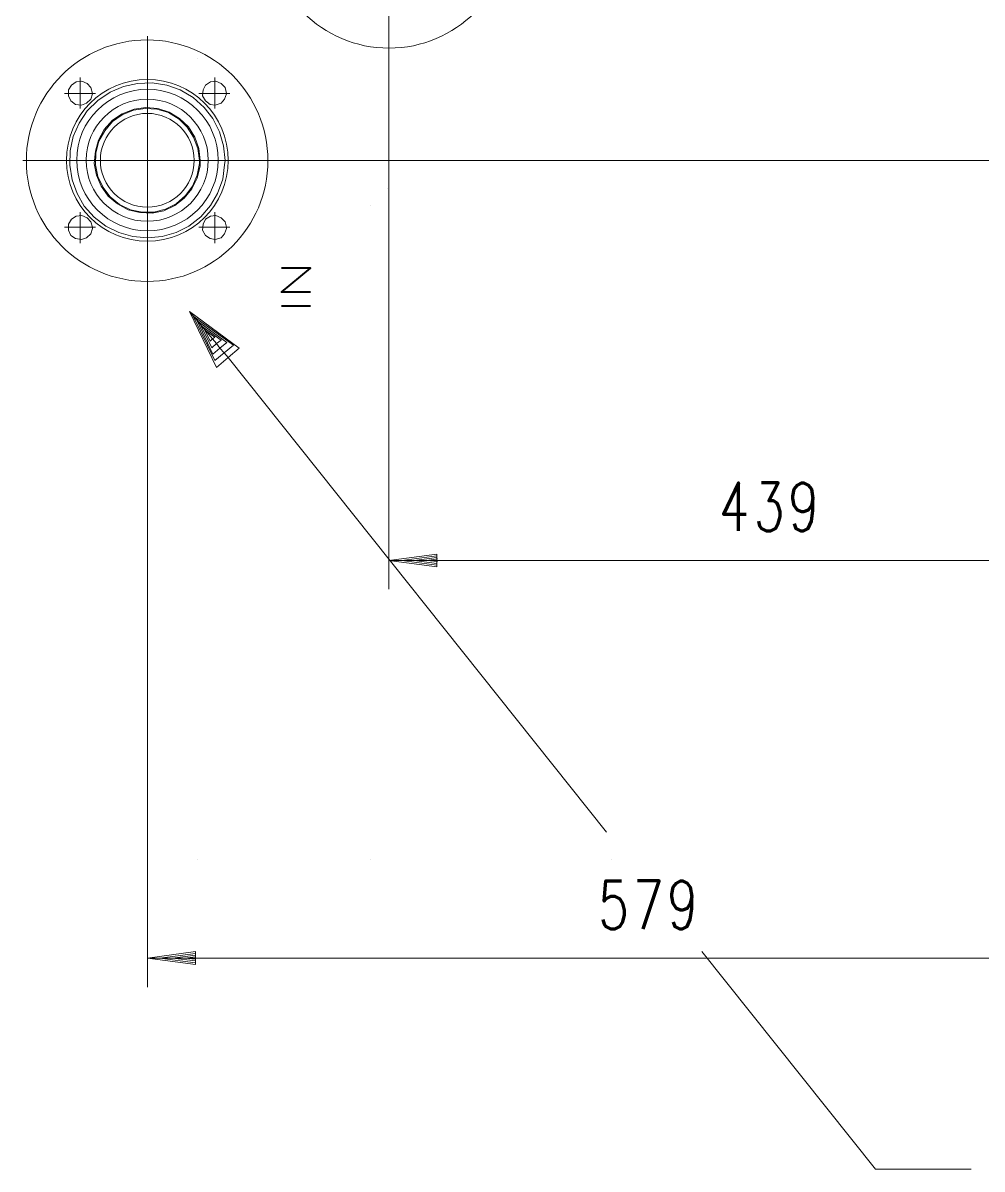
# Model space of a CAD drawing. Header units: metres. Extents: x 1223 to 5739, y -151236 to 19014.
# Drawn here: x 5349.93 to 5383.26, y -151060.59 to -151020.75 of the extents above; entities that cross this region are included whole.
import ezdxf

# ---------------------------------------------------------------- set-up
doc = ezdxf.new("R2010")
doc.units = ezdxf.units.M
doc.layers.add('PDF_Geometry', color=7, linetype='Continuous')

msp = doc.modelspace()

# ---------------------------------------------------------------- linework, layer by layer
at = {"layer": 'PDF_Geometry', "color": 8, "lineweight": 13}
for points in [[(5362.649, -151013.103), (5362.649, -151021.76), (5362.649, -151040.434)], [(5354.257, -151021.211), (5354.257, -151029.847), (5354.257, -151054.272)], [(5355.984, -151021.983), (5355.984, -151021.983)], [(5351.92, -151022.654), (5351.92, -151023.731)], [(5356.593, -151022.654), (5356.593, -151023.731)], [(5351.371, -151023.202), (5352.448, -151023.202)], [(5356.045, -151023.202), (5357.122, -151023.202)], [(5349.928, -151025.539), (5358.564, -151025.539), (5398.392, -151025.539)], [(5362.588, -151026.494), (5362.588, -151026.494)], [(5361.998, -151027.084), (5361.998, -151027.084)], [(5351.92, -151027.327), (5351.92, -151028.404)], [(5356.593, -151027.327), (5356.593, -151028.404)], [(5351.371, -151027.856), (5352.448, -151027.856)], [(5356.045, -151027.856), (5357.122, -151027.856)], [(5370.208, -151048.887), (5357.061, -151032.387), (5357.447, -151032.062), (5355.72, -151030.782), (5356.512, -151031.737), (5356.431, -151031.818), (5356.248, -151031.432), (5356.593, -151031.676), (5356.512, -151031.737), (5356.654, -151031.899), (5356.817, -151031.778), (5356.106, -151031.27), (5356.492, -151032.042), (5356.654, -151031.899), (5356.776, -151032.062), (5356.532, -151032.265), (5355.984, -151031.107), (5357.02, -151031.859), (5356.776, -151032.062), (5356.918, -151032.225), (5356.593, -151032.489), (5355.841, -151030.944), (5357.244, -151031.96), (5356.918, -151032.225), (5357.061, -151032.387), (5356.654, -151032.733), (5355.72, -151030.782)], [(5362.649, -151039.438), (5388.984, -151039.438)], [(5364.315, -151039.276), (5363.096, -151039.438), (5364.315, -151039.601)], [(5364.315, -151039.337), (5363.522, -151039.438), (5364.315, -151039.54)], [(5364.335, -151039.377), (5363.97, -151039.438), (5364.335, -151039.479)], [(5355.984, -151049.822), (5355.984, -151049.822)], [(5361.998, -151049.822), (5361.998, -151049.822)], [(5370.391, -151049.822), (5370.391, -151049.822)], [(5354.257, -151053.256), (5388.984, -151053.256)], [(5355.923, -151053.093), (5354.683, -151053.256), (5355.923, -151053.418)], [(5355.923, -151053.154), (5355.13, -151053.256), (5355.923, -151053.358)], [(5355.923, -151053.215), (5355.557, -151053.256), (5355.923, -151053.297)], [(5373.52, -151053.032), (5379.555, -151060.591), (5382.888, -151060.591)]]:
    msp.add_lwpolyline(points, dxfattribs=at)
for points in [[(5352.346, -151023.202), (5352.285, -151022.999), (5352.164, -151022.857), (5351.981, -151022.776), (5351.777, -151022.796), (5351.615, -151022.918), (5351.513, -151023.081), (5351.513, -151023.284), (5351.595, -151023.467), (5351.757, -151023.589), (5351.96, -151023.609), (5352.143, -151023.548), (5352.285, -151023.406), (5352.346, -151023.223)], [(5356.959, -151025.539), (5356.898, -151025.031), (5356.756, -151024.544), (5356.532, -151024.076), (5356.228, -151023.69), (5355.841, -151023.345), (5355.394, -151023.081), (5354.927, -151022.918), (5354.419, -151022.837), (5353.911, -151022.857), (5353.423, -151022.959), (5352.956, -151023.162), (5352.529, -151023.446), (5352.164, -151023.812), (5351.879, -151024.239), (5351.676, -151024.706), (5351.574, -151025.194), (5351.554, -151025.702), (5351.635, -151026.21), (5351.818, -151026.677), (5352.062, -151027.124), (5352.407, -151027.51), (5352.814, -151027.815), (5353.261, -151028.039), (5353.749, -151028.181), (5354.257, -151028.222), (5354.765, -151028.181), (5355.252, -151028.039), (5355.699, -151027.815), (5356.106, -151027.49), (5356.451, -151027.104), (5356.695, -151026.677), (5356.878, -151026.19), (5356.939, -151025.682)], [(5357, -151023.202), (5356.959, -151022.999), (5356.817, -151022.857), (5356.634, -151022.776), (5356.451, -151022.796), (5356.268, -151022.918), (5356.187, -151023.081), (5356.167, -151023.284), (5356.268, -151023.467), (5356.431, -151023.589), (5356.614, -151023.609), (5356.817, -151023.548), (5356.939, -151023.406), (5357, -151023.223)], [(5356.085, -151025.539), (5356.045, -151025.113), (5355.902, -151024.726), (5355.679, -151024.361), (5355.374, -151024.076), (5355.008, -151023.853), (5354.622, -151023.731), (5354.196, -151023.69), (5353.789, -151023.751), (5353.383, -151023.914), (5353.037, -151024.137), (5352.753, -151024.462), (5352.55, -151024.828), (5352.448, -151025.214), (5352.407, -151025.641), (5352.489, -151026.047), (5352.651, -151026.433), (5352.895, -151026.779), (5353.22, -151027.043), (5353.586, -151027.246), (5353.992, -151027.348), (5354.419, -151027.368), (5354.825, -151027.287), (5355.212, -151027.104), (5355.537, -151026.84), (5355.801, -151026.515), (5355.984, -151026.149), (5356.085, -151025.722)], [(5356.065, -151025.539), (5356.004, -151025.113), (5355.862, -151024.726), (5355.638, -151024.381), (5355.354, -151024.097), (5354.988, -151023.873), (5354.582, -151023.751), (5354.175, -151023.731), (5353.769, -151023.792), (5353.383, -151023.954), (5353.037, -151024.178), (5352.773, -151024.503), (5352.57, -151024.869), (5352.468, -151025.275), (5352.448, -151025.682), (5352.529, -151026.088), (5352.712, -151026.474), (5352.956, -151026.799), (5353.281, -151027.063), (5353.667, -151027.246), (5354.074, -151027.327), (5354.48, -151027.327), (5354.886, -151027.226), (5355.252, -151027.043), (5355.577, -151026.758), (5355.821, -151026.433), (5355.984, -151026.047), (5356.065, -151025.641)], [(5352.346, -151027.856), (5352.285, -151027.673), (5352.164, -151027.531), (5351.981, -151027.449), (5351.777, -151027.47), (5351.615, -151027.571), (5351.513, -151027.754), (5351.513, -151027.957), (5351.595, -151028.14), (5351.757, -151028.242), (5351.96, -151028.283), (5352.143, -151028.222), (5352.285, -151028.079), (5352.346, -151027.896)], [(5357, -151027.856), (5356.959, -151027.673), (5356.817, -151027.531), (5356.634, -151027.449), (5356.451, -151027.47), (5356.268, -151027.571), (5356.187, -151027.754), (5356.167, -151027.957), (5356.268, -151028.14), (5356.431, -151028.242), (5356.614, -151028.283), (5356.817, -151028.222), (5356.939, -151028.079), (5357, -151027.896)], [(5364.315, -151039.215), (5364.315, -151039.662), (5362.649, -151039.438)], [(5355.923, -151053.032), (5355.923, -151053.479), (5354.257, -151053.256)]]:
    msp.add_lwpolyline(points, close=True, dxfattribs=at)
at = {"layer": 'PDF_Geometry', "color": 8, "lineweight": 40}
for points in [[(5359.926, -151030.111), (5358.91, -151030.111), (5359.926, -151029.278), (5358.91, -151029.278)], [(5359.926, -151030.599), (5358.91, -151030.599)]]:
    msp.add_lwpolyline(points, dxfattribs=at)
at = {"layer": 'PDF_Geometry', "color": 8, "lineweight": 70}
for points in [[(5374.8, -151038.402), (5374.8, -151036.736), (5374.272, -151037.833), (5375.064, -151037.833)], [(5375.491, -151038.077), (5375.532, -151038.239), (5375.593, -151038.321), (5375.755, -151038.402), (5375.918, -151038.402), (5376.08, -151038.321), (5376.182, -151038.158), (5376.243, -151037.914), (5376.243, -151037.752), (5376.182, -151037.528), (5376.141, -151037.447), (5376.019, -151037.366), (5375.857, -151037.366), (5376.182, -151036.736), (5375.593, -151036.736)], [(5376.731, -151038.158), (5376.792, -151038.321), (5376.954, -151038.402), (5377.056, -151038.402), (5377.218, -151038.321), (5377.34, -151038.077), (5377.381, -151037.691), (5377.381, -151037.284), (5377.34, -151037.528), (5377.218, -151037.691), (5377.056, -151037.752), (5376.995, -151037.752), (5376.852, -151037.691), (5376.731, -151037.528), (5376.69, -151037.284), (5376.69, -151037.203), (5376.731, -151036.959), (5376.852, -151036.817), (5376.995, -151036.736), (5377.056, -151036.736), (5377.218, -151036.817), (5377.34, -151036.959), (5377.381, -151037.284)], [(5370.086, -151051.915), (5370.127, -151052.077), (5370.187, -151052.159), (5370.35, -151052.24), (5370.513, -151052.24), (5370.675, -151052.159), (5370.777, -151051.996), (5370.838, -151051.752), (5370.838, -151051.59), (5370.777, -151051.366), (5370.675, -151051.204), (5370.513, -151051.122), (5370.35, -151051.122), (5370.187, -151051.204), (5370.127, -151051.285), (5370.187, -151050.574), (5370.736, -151050.574)], [(5371.488, -151052.24), (5372.037, -151050.574), (5371.285, -151050.574)], [(5372.524, -151051.996), (5372.585, -151052.159), (5372.748, -151052.24), (5372.849, -151052.24), (5373.012, -151052.159), (5373.114, -151051.915), (5373.175, -151051.529), (5373.175, -151051.122), (5373.114, -151051.366), (5373.012, -151051.529), (5372.849, -151051.59), (5372.788, -151051.59), (5372.646, -151051.529), (5372.524, -151051.366), (5372.484, -151051.122), (5372.484, -151051.041), (5372.524, -151050.797), (5372.646, -151050.655), (5372.788, -151050.574), (5372.849, -151050.574), (5373.012, -151050.655), (5373.114, -151050.797), (5373.175, -151051.122)]]:
    msp.add_lwpolyline(points, dxfattribs=at)
at = {"layer": 'PDF_Geometry', "color": 8, "lineweight": 13}
for centre, radius in [((5362.652, -151017.427), 4.203), ((5354.245, -151025.542), 4.197), ((5354.251, -151025.53), 2.81), ((5354.257, -151025.52), 2.459), ((5354.248, -151025.525), 2.122), ((5354.251, -151025.529), 1.631)]:
    msp.add_circle(centre, radius, dxfattribs=at)

doc.saveas('drawing.dxf')
